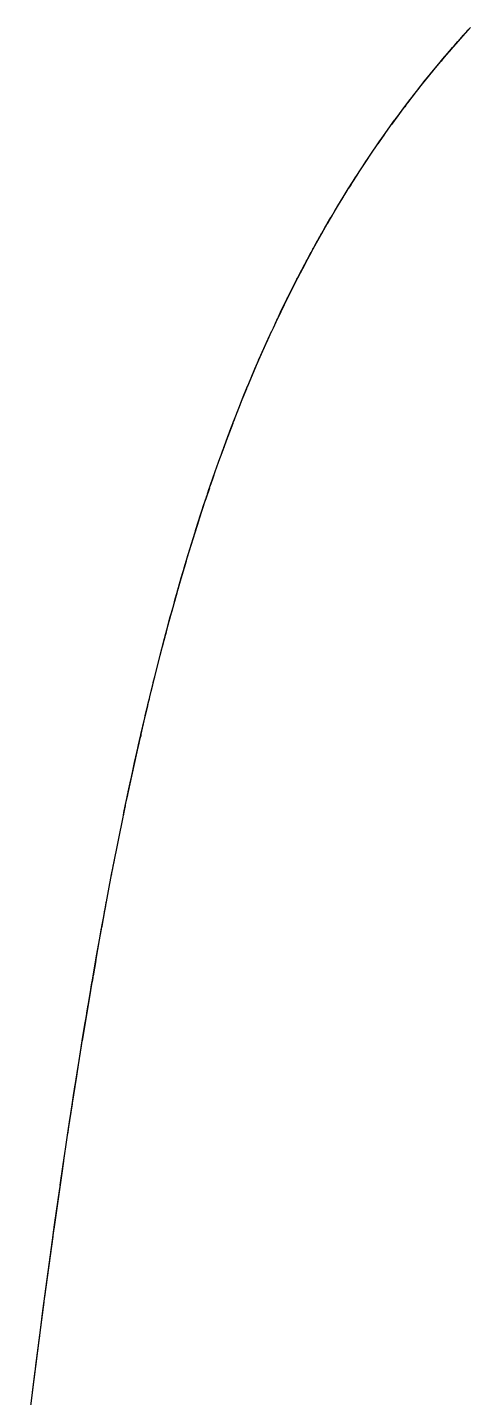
# Model space of a CAD drawing. Extents: x 0 to 11, y 0 to 8.5.
# Drawn here: x 5.0008 to 5.0992, y 5.5075 to 5.8115 of the extents above; entities that cross this region are included whole.
import ezdxf

# ---------------------------------------------------------------- set-up
doc = ezdxf.new("R2010")
doc.units = 0
doc.header["$LTSCALE"] = 0.5
doc.header["$MEASUREMENT"] = 0
doc.layers.add('VISIBLE', color=7, linetype='CONTINUOUS')

msp = doc.modelspace()

# ---------------------------------------------------------------- linework, layer by layer
at = {"layer": 'VISIBLE'}
for p, q in [((5.0959188, 5.80780019), (5.09820295, 5.81038228)), ((5.0986411, 5.81086158), (5.09924037, 5.81151122)), ((5.09302005, 5.80444211), (5.09593391, 5.8078177)), ((5.09425317, 5.80587813), (5.09601114, 5.80789955)), ((5.09425317, 5.80587813), (5.09524529, 5.80703883)), ((5.09524529, 5.80703883), (5.0959188, 5.80780019)), ((5.09556562, 5.80741117), (5.09639386, 5.80835563)), ((5.09571367, 5.80756256), (5.09601114, 5.80789955)), ((5.09593391, 5.8078177), (5.09600724, 5.80790346)), ((5.09601114, 5.80789955), (5.09646672, 5.80841566)), ((5.09249811, 5.80381315), (5.09410727, 5.80571036)), ((5.09249811, 5.80381315), (5.09262659, 5.80396899)), ((5.09251329, 5.80383802), (5.09281648, 5.80418851)), ((5.09267174, 5.80402961), (5.09302005, 5.80444211)), ((5.09378558, 5.8053311), (5.09425317, 5.80587813)), ((5.09437505, 5.80601182), (5.09459745, 5.80627401)), ((5.0888938, 5.79941972), (5.09082707, 5.80179748)), ((5.0903527, 5.80121405), (5.09247707, 5.80379467)), ((5.09064984, 5.80158405), (5.09150936, 5.80261912)), ((5.09225119, 5.80352425), (5.09247707, 5.80379466)), ((5.09230031, 5.80357994), (5.09249811, 5.80381315)), ((5.09247707, 5.80379466), (5.09251329, 5.80383802)), ((5.08528033, 5.79479302), (5.08917138, 5.79977274)), ((5.0856458, 5.79527034), (5.0877261, 5.79794006)), ((5.08636242, 5.7961681), (5.08779469, 5.79801688)), ((5.08818239, 5.79851398), (5.08975052, 5.80048641)), ((5.08827536, 5.7986332), (5.08856557, 5.7990053)), ((5.08917138, 5.79977274), (5.08965094, 5.80036977)), ((5.08929067, 5.79992125), (5.08961813, 5.80031989)), ((5.08930877, 5.79994329), (5.08933466, 5.79997601)), ((5.08945037, 5.80012006), (5.08975052, 5.80048641)), ((5.08965094, 5.80036977), (5.08976102, 5.80050331)), ((5.08241385, 5.79095359), (5.0853351, 5.79486638)), ((5.08501805, 5.79442001), (5.08577947, 5.79543301)), ((5.08172106, 5.78998653), (5.08315555, 5.7919269)), ((5.08456255, 5.79383004), (5.08501805, 5.79442001)), ((5.08456255, 5.79383004), (5.08460045, 5.79388131)), ((5.08460045, 5.79388131), (5.08468153, 5.79399098)), ((5.07989647, 5.78743517), (5.08236823, 5.79089159)), ((5.08171659, 5.78998037), (5.08172106, 5.78998653)), ((5.08172106, 5.78998653), (5.08270184, 5.79133934)), ((5.08176443, 5.79004725), (5.08253116, 5.79110461)), ((5.08236823, 5.79089159), (5.08238376, 5.7909133)), ((5.08238376, 5.7909133), (5.08241385, 5.79095359)), ((5.07677743, 5.78291071), (5.0789509, 5.7860848)), ((5.07868101, 5.78569067), (5.07996626, 5.78753276)), ((5.07883768, 5.78591946), (5.07884266, 5.78592657)), ((5.0789509, 5.7860848), (5.07989647, 5.78743517)), ((5.07935726, 5.7866599), (5.0801646, 5.78781011)), ((5.07673244, 5.78283701), (5.07686618, 5.78304032)), ((5.07413381, 5.77889614), (5.07466239, 5.77970259)), ((5.07466239, 5.77970259), (5.07565646, 5.78121926)), ((5.07548444, 5.78095681), (5.07615597, 5.7819561)), ((5.07208395, 5.77566162), (5.07317315, 5.77739848)), ((5.07254661, 5.77639169), (5.07294911, 5.77702501)), ((5.07294911, 5.77702501), (5.07417338, 5.77895009)), ((5.07315348, 5.77736198), (5.07417338, 5.77895009)), ((5.07417338, 5.77895009), (5.07437764, 5.77926815)), ((5.06905231, 5.77069679), (5.07115758, 5.77418442)), ((5.07110873, 5.77411344), (5.07131471, 5.77444789)), ((5.07115758, 5.77418442), (5.07208395, 5.77566162)), ((5.07131471, 5.77444789), (5.07135461, 5.77451084)), ((5.07208585, 5.77566467), (5.07254661, 5.77639169)), ((5.07218243, 5.77581866), (5.07254661, 5.77639169)), ((5.06812253, 5.76914651), (5.06956407, 5.77155007)), ((5.06530937, 5.76421684), (5.06770942, 5.76842404)), ((5.06557303, 5.76469992), (5.06808117, 5.76907472)), ((5.06689069, 5.76700282), (5.06854804, 5.769856)), ((5.06749722, 5.76805101), (5.06821649, 5.76930253)), ((5.06770942, 5.76842404), (5.06749722, 5.76805101)), ((5.06808379, 5.76907911), (5.06812253, 5.76914651)), ((5.06819456, 5.76926438), (5.06821467, 5.76930014)), ((5.06821649, 5.76930253), (5.06819963, 5.76927286)), ((5.06431228, 5.76240481), (5.06568475, 5.76489903)), ((5.06468519, 5.76311134), (5.06556766, 5.76468623)), ((5.06556766, 5.76468623), (5.06588712, 5.76525636)), ((5.06563468, 5.76481172), (5.06577809, 5.76506178)), ((5.062655, 5.75935529), (5.06397719, 5.76180624)), ((5.062655, 5.75935529), (5.06386771, 5.76160326)), ((5.063131, 5.7602614), (5.06520235, 5.76403429)), ((5.06403798, 5.76191189), (5.06408861, 5.76200565)), ((5.06425625, 5.762311), (5.06431228, 5.76240481)), ((5.06427497, 5.76235669), (5.06468519, 5.76311134)), ((5.06436724, 5.7625047), (5.06500378, 5.7636799)), ((5.06504312, 5.76375011), (5.06530937, 5.76421684)), ((5.06062857, 5.75550538), (5.06208545, 5.7582782)), ((5.06084692, 5.75591133), (5.062655, 5.75935529)), ((5.06084933, 5.75593179), (5.06254708, 5.75915523)), ((5.06243727, 5.75896363), (5.0628254, 5.75967986)), ((5.06253369, 5.75912422), (5.06269191, 5.75942372)), ((5.06254708, 5.75915523), (5.06277263, 5.75958349)), ((5.06254708, 5.75915523), (5.062655, 5.75935529)), ((5.06277263, 5.75958349), (5.06309758, 5.7602005)), ((5.06308253, 5.7601631), (5.06340693, 5.76074914)), ((5.06309758, 5.7602005), (5.063131, 5.7602614)), ((5.05849318, 5.75126063), (5.06062857, 5.75550538)), ((5.05864067, 5.7515627), (5.06071138, 5.75566298)), ((5.05947514, 5.75321258), (5.06069265, 5.75562176)), ((5.06027138, 5.75477856), (5.06113084, 5.75647015)), ((5.0605977, 5.75544403), (5.06069265, 5.75562176)), ((5.06087255, 5.75597643), (5.06129999, 5.75680271)), ((5.0616249, 5.75741853), (5.06174024, 5.75763738)), ((5.05856346, 5.75140372), (5.05907443, 5.7524216)), ((5.05876955, 5.7518196), (5.05933684, 5.75294716)), ((5.05641986, 5.74695652), (5.05864067, 5.7515627)), ((5.05706266, 5.74831073), (5.05852764, 5.75133771)), ((5.05845573, 5.75118912), (5.05868631, 5.75164944)), ((5.0585032, 5.75128721), (5.0588608, 5.75199603)), ((5.0585145, 5.7513117), (5.05892936, 5.75213261)), ((5.05544408, 5.74488517), (5.05603563, 5.74616136)), ((5.05641986, 5.74695651), (5.05641987, 5.74695652)), ((5.05253172, 5.73842527), (5.05504736, 5.74403463)), ((5.05267202, 5.73875997), (5.05459847, 5.74307652)), ((5.05396529, 5.74165777), (5.05504736, 5.74403463)), ((5.05459847, 5.74307652), (5.05544408, 5.74488517)), ((5.05504736, 5.74403463), (5.05508212, 5.74411099)), ((5.05370574, 5.74105889), (5.05380343, 5.74127804)), ((5.05137049, 5.73575668), (5.05198649, 5.73720791)), ((5.05166733, 5.73645522), (5.05253172, 5.73842527)), ((5.05193551, 5.7370878), (5.05253172, 5.73842527)), ((5.05218553, 5.73766352), (5.05267202, 5.73875997)), ((5.04969288, 5.73176606), (5.05170898, 5.73655414)), ((5.0485384, 5.72891914), (5.04952728, 5.73136605)), ((5.04877374, 5.72950941), (5.04973644, 5.73188139)), ((5.04739533, 5.72605216), (5.04877374, 5.72950942)), ((5.04603481, 5.72254454), (5.04776697, 5.72701032)), ((5.0442807, 5.71780118), (5.04603481, 5.72254454)), ((5.04445214, 5.71826478), (5.04575745, 5.72177948)), ((5.04557324, 5.72129638), (5.04575745, 5.72177948)), ((5.04653475, 5.72381179), (5.04679191, 5.72449646)), ((5.04653475, 5.72381179), (5.04653475, 5.72381179)), ((5.04419922, 5.71760449), (5.04535571, 5.72072589)), ((5.04560287, 5.72136596), (5.04571519, 5.72166867)), ((5.04328822, 5.7150652), (5.04365728, 5.71611225)), ((5.0438337, 5.71660082), (5.04415927, 5.71747454)), ((5.04144725, 5.70980626), (5.04254971, 5.71297002)), ((5.04254971, 5.71297002), (5.04328822, 5.7150652)), ((5.04079065, 5.70785669), (5.04144725, 5.70980626)), ((5.04108246, 5.70873111), (5.04178926, 5.71077504)), ((5.041226, 5.70916178), (5.04165308, 5.71039089)), ((5.03837866, 5.70045916), (5.04039542, 5.706659)), ((5.04039542, 5.706659), (5.04057928, 5.70721616)), ((5.04039542, 5.706659), (5.04050753, 5.70700365)), ((5.04050753, 5.70700365), (5.04130957, 5.70937927)), ((5.04065006, 5.70742992), (5.04117181, 5.70900302)), ((5.04092914, 5.7082679), (5.04118237, 5.70903333)), ((5.0411611, 5.70897072), (5.04116967, 5.70899596)), ((5.04116967, 5.70899596), (5.04116607, 5.70898408)), ((5.04116967, 5.70899596), (5.041226, 5.70916178)), ((5.04117181, 5.70900302), (5.04116967, 5.70899596)), ((5.04135855, 5.7095429), (5.04137169, 5.70958106)), ((5.03818107, 5.69984587), (5.03959525, 5.70423664)), ((5.03633536, 5.69379948), (5.03849757, 5.70084543)), ((5.03713816, 5.69642938), (5.03922992, 5.70310517)), ((5.03849757, 5.70084543), (5.03894393, 5.70224391)), ((5.03692352, 5.69575755), (5.03772362, 5.69836246)), ((5.03784267, 5.69873729), (5.03820877, 5.6999366)), ((5.03818871, 5.6998729), (5.03820877, 5.6999366)), ((5.0383722, 5.70043928), (5.03837866, 5.70045916)), ((5.03520194, 5.68998479), (5.036131, 5.6931576)), ((5.03568294, 5.69162746), (5.03633536, 5.69379948)), ((5.03575946, 5.69191468), (5.03606819, 5.69295358)), ((5.03585359, 5.69222123), (5.03633536, 5.69379948)), ((5.03606819, 5.69295358), (5.036131, 5.6931576)), ((5.03509652, 5.68966045), (5.03512571, 5.68976111)), ((5.03512571, 5.68976111), (5.03516259, 5.6898843)), ((5.03317633, 5.68287775), (5.03415625, 5.68636725)), ((5.03352648, 5.68415546), (5.0339538, 5.68564671)), ((5.03363979, 5.68456245), (5.03432542, 5.6869584)), ((5.0339538, 5.68564671), (5.03397467, 5.68572072)), ((5.03425165, 5.68670276), (5.03430215, 5.68687709)), ((5.03295009, 5.68204917), (5.03347825, 5.68398349)), ((5.03334303, 5.68349122), (5.03339846, 5.68369658)), ((5.03342388, 5.68377918), (5.03356067, 5.68427479)), ((5.03347825, 5.68398349), (5.03360477, 5.6844346)), ((5.03360477, 5.6844346), (5.03368204, 5.68471009)), ((5.03360477, 5.6844346), (5.03363979, 5.68456245)), ((5.03130484, 5.67593997), (5.03240495, 5.68007714)), ((5.03282713, 5.68161904), (5.0329503, 5.68206511)), ((5.03102547, 5.67491035), (5.0313848, 5.67624629)), ((5.03115737, 5.67535051), (5.03140001, 5.67630328)), ((5.0313848, 5.67624629), (5.03180844, 5.67783382)), ((5.03032433, 5.67218375), (5.03115737, 5.67535051)), ((5.0310438, 5.67494267), (5.03122669, 5.67562273)), ((5.02911933, 5.66742667), (5.03040487, 5.6725017)), ((5.02914537, 5.66748665), (5.03003886, 5.67105677)), ((5.03036602, 5.67234835), (5.03044786, 5.67266596)), ((5.02832883, 5.6642008), (5.02911933, 5.66742667)), ((5.0286726, 5.66562563), (5.02911591, 5.66741319)), ((5.02911591, 5.66741319), (5.02911933, 5.66742667)), ((5.02734876, 5.66013863), (5.02832883, 5.6642008)), ((5.02832883, 5.6642008), (5.0286726, 5.66562563)), ((5.02675952, 5.65763778), (5.02755492, 5.66099314)), ((5.02781833, 5.66211753), (5.02794814, 5.66266887)), ((5.02781833, 5.66211753), (5.02791446, 5.66250982)), ((5.02605562, 5.65461793), (5.02734876, 5.66013863)), ((5.02662801, 5.65706158), (5.02736437, 5.66018929)), ((5.02700978, 5.65872306), (5.02746548, 5.6606224)), ((5.02748828, 5.66071691), (5.02750383, 5.66077758)), ((5.02540164, 5.65172816), (5.02675952, 5.65763778)), ((5.02554286, 5.65235386), (5.02632583, 5.65576227)), ((5.02454227, 5.64787086), (5.02550265, 5.65217886)), ((5.02494127, 5.64966228), (5.02574218, 5.65322155)), ((5.02535973, 5.65154075), (5.02565673, 5.65283836)), ((5.0254315, 5.65185969), (5.02550407, 5.65218259)), ((5.025439, 5.65190178), (5.02554286, 5.65235386)), ((5.02546671, 5.65201764), (5.02554286, 5.65235386)), ((5.02554286, 5.65235386), (5.02561852, 5.65268798)), ((5.02599124, 5.65433377), (5.02590812, 5.653975)), ((5.02590812, 5.653975), (5.02596904, 5.6542358)), ((5.02596904, 5.6542358), (5.02604392, 5.65455633)), ((5.02348955, 5.64302796), (5.02519117, 5.65080433)), ((5.02465165, 5.64837492), (5.02535973, 5.65154075)), ((5.02498517, 5.64985736), (5.02498688, 5.64986523)), ((5.02498688, 5.64986524), (5.02518699, 5.65078605)), ((5.02507456, 5.6502714), (5.02541531, 5.65178762)), ((5.02518699, 5.65078605), (5.02535973, 5.65154075)), ((5.02374495, 5.64422017), (5.02429998, 5.64675311)), ((5.02429998, 5.64675311), (5.02469641, 5.64856227)), ((5.02429998, 5.64675311), (5.02438112, 5.64713065)), ((5.02453926, 5.64786147), (5.02454227, 5.64787086)), ((5.02271391, 5.63935382), (5.02360469, 5.64356683)), ((5.02285136, 5.63999562), (5.02371985, 5.64405372)), ((5.02305205, 5.64097601), (5.02373572, 5.64416033)), ((5.02327997, 5.6420392), (5.02371985, 5.64405372)), ((5.02330746, 5.64217263), (5.02359157, 5.64350716)), ((5.02356803, 5.64339185), (5.02376986, 5.64433681)), ((5.02265695, 5.63907108), (5.0231583, 5.64145534)), ((5.02278553, 5.63968257), (5.02310771, 5.64123526)), ((5.02285136, 5.63999562), (5.02340986, 5.64261135)), ((5.0231583, 5.64145534), (5.02332257, 5.64224361)), ((5.02214189, 5.63658573), (5.02265695, 5.63907108)), ((5.02228111, 5.63728366), (5.02265695, 5.63907108)), ((5.02228111, 5.63728366), (5.02233333, 5.63754264)), ((5.02233333, 5.63754264), (5.02238498, 5.63778522)), ((5.02238498, 5.63778521), (5.02259148, 5.63875512)), ((5.02241545, 5.63792834), (5.02249343, 5.63831105)), ((5.02249033, 5.63830111), (5.02249955, 5.63834441)), ((5.02249343, 5.63831105), (5.0227139, 5.63935381)), ((5.02265293, 5.63906629), (5.02271391, 5.63935382)), ((5.01995027, 5.62566441), (5.02206955, 5.63625689)), ((5.01954281, 5.62354947), (5.02017022, 5.62676373)), ((5.01990953, 5.62545914), (5.01995027, 5.62566441)), ((5.01801892, 5.61548888), (5.01954535, 5.62356292)), ((5.01952243, 5.62344167), (5.01956067, 5.62364097)), ((5.0174123, 5.61210976), (5.01802882, 5.61548918)), ((5.01778953, 5.61422018), (5.01806945, 5.6157117)), ((5.01778953, 5.61422018), (5.01801892, 5.61548888)), ((5.01802882, 5.61548918), (5.01809492, 5.61584746)), ((5.01806945, 5.6157117), (5.01809492, 5.61584746)), ((5.01819121, 5.61636931), (5.01842864, 5.61765608)), ((5.01819121, 5.61636931), (5.01821823, 5.6165238)), ((5.01628424, 5.60587171), (5.01779365, 5.61425136)), ((5.01738686, 5.61199301), (5.01778953, 5.61422018)), ((5.0173253, 5.61164216), (5.01741228, 5.61213363)), ((5.0173253, 5.61164216), (5.0174123, 5.61210976)), ((5.01544696, 5.60106311), (5.01628424, 5.60587171)), ((5.01604329, 5.60447766), (5.01544696, 5.60106311)), ((5.01430808, 5.59440081), (5.01579731, 5.60307519)), ((5.01527771, 5.60008293), (5.01544764, 5.6010385)), ((5.01551146, 5.60143355), (5.01551146, 5.60143355)), ((5.01303898, 5.58667553), (5.0148909, 5.59784553)), ((5.01401573, 5.59263074), (5.0149943, 5.59844782)), ((5.01403413, 5.59273128), (5.01481413, 5.59739875)), ((5.01481413, 5.59739875), (5.01511956, 5.59917629)), ((5.01492124, 5.59802569), (5.0150975, 5.59904409)), ((5.01403413, 5.59273128), (5.01425791, 5.59409826)), ((5.01430808, 5.59440081), (5.01468981, 5.59663777)), ((5.0133023, 5.58826068), (5.01388113, 5.59179662)), ((5.01388113, 5.59179662), (5.01403413, 5.59273128)), ((5.01397081, 5.59235236), (5.01401573, 5.59263074)), ((5.01303539, 5.58665345), (5.01362512, 5.59028379)), ((5.0119524, 5.57987721), (5.01303539, 5.58665345)), ((5.01013946, 5.56814177), (5.01205852, 5.58054121)), ((5.0119524, 5.57987721), (5.01202764, 5.5803417)), ((5.01022267, 5.56869996), (5.01142663, 5.57650692)), ((5.01111009, 5.57447999), (5.0114806, 5.57685249)), ((5.00977536, 5.56569959), (5.01083694, 5.57268309)), ((5.00977536, 5.56569959), (5.01022267, 5.56869996)), ((5.0098818, 5.56646538), (5.00995426, 5.566956)), ((5.00878618, 5.5590646), (5.00977536, 5.56569959)), ((5.00980673, 5.56595696), (5.00988181, 5.56646538)), ((5.00814244, 5.55459505), (5.00911005, 5.56123696)), ((5.00814244, 5.55459505), (5.00911005, 5.56123696)), ((5.00852913, 5.55730997), (5.00891423, 5.55992353)), ((5.00675395, 5.54484645), (5.00852913, 5.55730997)), ((5.00835105, 5.55607684), (5.00844378, 5.55672881)), ((5.00688408, 5.54578641), (5.00803817, 5.5538793)), ((5.00430132, 5.52675993), (5.00686646, 5.54563642)), ((5.00602514, 5.53958215), (5.00709028, 5.54721408)), ((5.00658098, 5.54359709), (5.00688408, 5.54578641)), ((5.00659455, 5.54363547), (5.00716509, 5.54773306)), ((5.00709028, 5.54721408), (5.00723101, 5.54821925)), ((5.00470497, 5.52982842), (5.00653274, 5.54324864)), ((5.00657986, 5.5435891), (5.00658098, 5.54359709)), ((5.00271499, 5.51457496), (5.0045481, 5.52863589)), ((5.00189002, 5.50800471), (5.0039674, 5.52422157)), ((5.0039674, 5.52422157), (5.00430132, 5.52675993)), ((5.00338462, 5.51967216), (5.00358244, 5.52118983)), ((5.00364348, 5.52178196), (5.00374326, 5.52252555)), ((5.00083923, 5.49959444), (5.00249518, 5.51284821))]:
    msp.add_line(p, q, dxfattribs=at)
at = {"layer": 'VISIBLE', "flags": 128}
for points in [[(5.09646672, 5.80841566), (5.09809642, 5.81023236), (5.09924037, 5.81151122)], [(5.09820295, 5.81038228), (5.09829578, 5.81048723), (5.0986411, 5.81086158)], [(5.09410727, 5.80571036), (5.09497192, 5.8067298), (5.09524529, 5.80703883)], [(5.09459745, 5.80627401), (5.09511935, 5.80688928), (5.09571367, 5.80756256)], [(5.09524529, 5.80703883), (5.09551254, 5.80735149), (5.09552007, 5.8073604), (5.0955297, 5.80737129), (5.09556561, 5.80741116), (5.09556562, 5.80741117)], [(5.09646671, 5.80841566), (5.0976529, 5.80975945), (5.09774226, 5.8098615)], [(5.09247707, 5.80379467), (5.09280435, 5.80419224), (5.09302005, 5.80444211)], [(5.09262659, 5.80396899), (5.09276977, 5.80414268), (5.09359817, 5.80511184)], [(5.09281648, 5.80418851), (5.09343128, 5.80489922), (5.09437505, 5.80601182)], [(5.09302005, 5.80444211), (5.09354575, 5.80506469), (5.09410727, 5.80571036)], [(5.08961813, 5.80031989), (5.09031914, 5.80117327), (5.0903527, 5.80121405)], [(5.08975052, 5.80048641), (5.09002391, 5.80083028), (5.09064984, 5.80158405)], [(5.09082707, 5.80179748), (5.09172069, 5.80289655), (5.09230031, 5.80357994)], [(5.09093243, 5.80193745), (5.09093243, 5.80193746), (5.09093414, 5.80194132)], [(5.09150936, 5.80261912), (5.09211815, 5.80335225), (5.09249811, 5.80381315)], [(5.0877261, 5.79794006), (5.08854005, 5.79898463), (5.0888938, 5.79941972)], [(5.08917138, 5.79977274), (5.08923189, 5.79984969), (5.08929067, 5.79992125)], [(5.08933466, 5.79997601), (5.0893993, 5.80005774), (5.08945037, 5.80012006)], [(5.0853351, 5.79486638), (5.08542816, 5.79499103), (5.0856458, 5.79527034)], [(5.08315555, 5.7919269), (5.0848903, 5.79426317), (5.08460045, 5.79388131)], [(5.08315555, 5.7919269), (5.08419858, 5.79333777), (5.08456255, 5.79383004)], [(5.0789509, 5.7860848), (5.07940412, 5.78674668), (5.07989647, 5.78743517)], [(5.07565646, 5.78121926), (5.07648908, 5.78248961), (5.07677743, 5.78291071)], [(5.07565646, 5.78121926), (5.07638924, 5.78231527), (5.07673244, 5.78283701)], [(5.07317315, 5.77739848), (5.07363707, 5.77813825), (5.07413381, 5.77889614)], [(5.06956407, 5.77155007), (5.07084703, 5.77368923), (5.07115758, 5.77418442)], [(5.06978726, 5.77191433), (5.07177452, 5.77515758), (5.07208395, 5.77566162)], [(5.06808117, 5.76907472), (5.06811807, 5.76913909), (5.06812253, 5.76914651)], [(5.06819963, 5.76927286), (5.06817052, 5.76922163), (5.06819456, 5.76926438)], [(5.06520235, 5.76403429), (5.06544939, 5.76448426), (5.06557303, 5.76469992)], [(5.06566206, 5.76486137), (5.06558833, 5.76473173), (5.06562769, 5.76479953), (5.06563468, 5.76481172)], [(5.06566206, 5.76486137), (5.06570743, 5.76494366), (5.06588712, 5.76525636)], [(5.06568475, 5.76489903), (5.06572296, 5.76496847), (5.06566206, 5.76486137)], [(5.06588712, 5.76525636), (5.06599936, 5.76545667), (5.0661543, 5.76573436), (5.06620227, 5.76581769), (5.06689069, 5.76700282)], [(5.06340693, 5.76074914), (5.06388065, 5.76160494), (5.0642474, 5.76228343), (5.06436724, 5.7625047)], [(5.06500378, 5.7636799), (5.06501714, 5.76370458), (5.06504312, 5.76375011)], [(5.06113084, 5.75647015), (5.06219175, 5.75849657), (5.06254708, 5.75915523)], [(5.06174024, 5.75763738), (5.06196851, 5.75807052), (5.06208831, 5.75830409), (5.06243727, 5.75896363)], [(5.0628254, 5.75967986), (5.06301596, 5.76004283), (5.06308253, 5.7601631)], [(5.05907443, 5.7524216), (5.05950885, 5.75328698), (5.06058411, 5.75541857), (5.0605977, 5.75544403)], [(5.06069265, 5.75562176), (5.06082274, 5.75586528), (5.06084692, 5.75591133)], [(5.06071138, 5.75566298), (5.06079581, 5.75583017), (5.06084933, 5.75593179)], [(5.06084933, 5.75593179), (5.06089818, 5.75602846), (5.06095979, 5.75614506)], [(5.0588608, 5.75199603), (5.05900941, 5.75229061), (5.05935287, 5.75297024)], [(5.05852764, 5.75133771), (5.05854131, 5.75136594), (5.05864067, 5.7515627)], [(5.05864067, 5.7515627), (5.05864939, 5.75158077), (5.05876955, 5.7518196)], [(5.05591402, 5.74589899), (5.05638526, 5.74688361), (5.05641986, 5.74695651)], [(5.05603563, 5.74616136), (5.05633537, 5.74680798), (5.05706266, 5.74831073)], [(5.05603563, 5.74616136), (5.05640103, 5.74691745), (5.05641986, 5.74695652)], [(5.05198649, 5.73720791), (5.05205525, 5.73736988), (5.05218553, 5.73766352)], [(5.04973644, 5.73188139), (5.04997448, 5.7324679), (5.05137049, 5.73575668)], [(5.04776697, 5.72701032), (5.04792924, 5.72742868), (5.04877374, 5.72950941)], [(5.04535571, 5.72072589), (5.04591671, 5.72224005), (5.04603481, 5.72254454)], [(5.04575745, 5.72177948), (5.04649373, 5.7237026), (5.04653475, 5.72381179)], [(5.04653475, 5.72381179), (5.0466241, 5.72404219), (5.04687618, 5.72471372)], [(5.04328822, 5.7150652), (5.04337537, 5.71530164), (5.0442807, 5.71780118)], [(5.04365728, 5.71611225), (5.04375575, 5.71639163), (5.0438337, 5.71660082)], [(5.04415927, 5.71747454), (5.04424409, 5.71770217), (5.0442807, 5.71780118)], [(5.04144725, 5.70980626), (5.041543, 5.71009056), (5.04206765, 5.71160238), (5.04254971, 5.71297002)], [(5.041226, 5.70916178), (5.04135489, 5.70954122), (5.04144725, 5.70980626)], [(5.03959525, 5.70423664), (5.04004921, 5.70564612), (5.04050753, 5.70700365)], [(5.04050753, 5.70700365), (5.04062584, 5.70736736), (5.04079065, 5.70785669)], [(5.04079065, 5.70785669), (5.04106207, 5.70867921), (5.0411611, 5.70897072)], [(5.04081743, 5.70792967), (5.04086075, 5.70806117), (5.04092914, 5.7082679)], [(5.04116607, 5.70898408), (5.04116507, 5.70898076), (5.04135855, 5.7095429)], [(5.04118237, 5.70903333), (5.04120221, 5.70909331), (5.041226, 5.70916178)], [(5.03922992, 5.70310517), (5.03944087, 5.70376935), (5.03959525, 5.70423664)], [(5.0374014, 5.69734819), (5.03740142, 5.69734825), (5.03739865, 5.69733926), (5.03772362, 5.69836246)], [(5.03772362, 5.69836246), (5.03814186, 5.69972413), (5.03818107, 5.69984587)], [(5.03820877, 5.6999366), (5.03821145, 5.69994512), (5.0383722, 5.70043928)], [(5.036131, 5.6931576), (5.03625479, 5.69358037), (5.03692352, 5.69575755)], [(5.03692352, 5.69575755), (5.03739767, 5.69733609), (5.0374014, 5.69734819)], [(5.03425165, 5.68670277), (5.03501501, 5.68937403), (5.03585359, 5.69222123), (5.03585359, 5.69222123)], [(5.03430215, 5.68687709), (5.03452904, 5.68766022), (5.03550083, 5.69102117), (5.03568294, 5.69162746)], [(5.03368204, 5.68471009), (5.03391544, 5.68554226), (5.03425165, 5.68670276)], [(5.03415625, 5.68636725), (5.03418384, 5.68646549), (5.03425165, 5.68670277)], [(5.03282713, 5.68161904), (5.03290532, 5.68191267), (5.03317633, 5.68287775)], [(5.03339846, 5.68369658), (5.03341611, 5.68376195), (5.03347825, 5.68398349)], [(5.03347825, 5.68398349), (5.03349938, 5.68406089), (5.03352648, 5.68415546)], [(5.03356067, 5.68427479), (5.03360333, 5.68442935), (5.03360477, 5.6844346)], [(5.03122669, 5.67562273), (5.03171209, 5.6774276), (5.03234044, 5.67979114), (5.03282713, 5.68161904)], [(5.03180844, 5.67783382), (5.03257039, 5.68068915), (5.03282713, 5.68161904)], [(5.03040487, 5.6725017), (5.03069206, 5.67363549), (5.03130484, 5.67593997)], [(5.03044786, 5.67266596), (5.03082208, 5.67411825), (5.0310438, 5.67494267)], [(5.0286726, 5.66562563), (5.02886284, 5.66641411), (5.02911591, 5.66741319)], [(5.02734876, 5.66013863), (5.02742275, 5.66045451), (5.02767508, 5.66153291), (5.02781833, 5.66211753)], [(5.02750383, 5.66077758), (5.02758756, 5.66110438), (5.02783206, 5.66214181)], [(5.02675952, 5.65763778), (5.02704205, 5.65886738), (5.02734876, 5.66013863)], [(5.02746548, 5.6606224), (5.02748628, 5.66070912), (5.02748828, 5.66071691)], [(5.02550265, 5.65217886), (5.0256667, 5.65291472), (5.02600981, 5.65442236), (5.02605562, 5.65461793)], [(5.02552921, 5.65229446), (5.02553196, 5.65230668), (5.02596904, 5.6542358)], [(5.02574218, 5.65322155), (5.02603343, 5.65451588), (5.02599124, 5.65433377)], [(5.02371985, 5.64405372), (5.02458226, 5.64800338), (5.02498517, 5.64985736)], [(5.02465165, 5.64837492), (5.02474955, 5.64882523), (5.02507456, 5.6502714)], [(5.02469641, 5.64856227), (5.02479542, 5.64901411), (5.02494127, 5.64966228)], [(5.02519117, 5.65080433), (5.02522716, 5.65096879), (5.02540164, 5.65172816)], [(5.02438112, 5.64713065), (5.02457186, 5.6480182), (5.02465165, 5.64837492)], [(5.02332257, 5.64224361), (5.02341543, 5.64268922), (5.02348955, 5.64302796)], [(5.02359157, 5.64350716), (5.02368933, 5.64396636), (5.02374495, 5.64422017)], [(5.02301835, 5.64078978), (5.0230184, 5.64078985), (5.02340986, 5.64261135)], [(5.02310771, 5.64123526), (5.02317046, 5.64153767), (5.02327997, 5.6420392)], [(5.02206955, 5.63625689), (5.02215481, 5.63668301), (5.02228111, 5.63728366)], [(5.02238498, 5.63778522), (5.02242707, 5.6379917), (5.02247569, 5.63823238), (5.02249033, 5.63830111)], [(5.02249955, 5.63834441), (5.0225693, 5.63867191), (5.02265293, 5.63906629)], [(5.02259148, 5.63875512), (5.02265516, 5.63905423), (5.02278553, 5.63968257)], [(5.01954535, 5.62356292), (5.01978969, 5.62485532), (5.01990953, 5.62545914)], [(5.01779365, 5.61425136), (5.0179692, 5.61522591), (5.01801892, 5.61548888)], [(5.01802882, 5.61548918), (5.01806155, 5.61566861), (5.01806945, 5.6157117)], [(5.01809492, 5.61584746), (5.01816862, 5.61624013), (5.01819121, 5.61636931)], [(5.01821823, 5.6165238), (5.01823516, 5.61662056), (5.0182421, 5.61665866)], [(5.01544764, 5.6010385), (5.01565044, 5.60217884), (5.0173253, 5.61164216)], [(5.01579731, 5.60307519), (5.01613877, 5.60506413), (5.01628424, 5.60587171)], [(5.01527771, 5.60008293), (5.01537784, 5.60066972), (5.0152133, 5.59973776), (5.01551146, 5.60143355)], [(5.0148909, 5.59784553), (5.01491006, 5.59796109), (5.01492124, 5.59802569)], [(5.0149943, 5.59844782), (5.01510659, 5.59911535), (5.0151599, 5.59942046), (5.01527771, 5.60008293)], [(5.01401573, 5.59263074), (5.01405556, 5.59287756), (5.01425791, 5.59409826)], [(5.01425791, 5.59409826), (5.01429425, 5.59432025), (5.01430808, 5.59440081)], [(5.01362512, 5.59028379), (5.01373727, 5.59097413), (5.01392783, 5.59210818), (5.01401573, 5.59263074)], [(5.01202764, 5.5803417), (5.01333114, 5.58838838), (5.01362955, 5.59023762)], [(5.01205852, 5.58054121), (5.01237955, 5.58261546), (5.01240042, 5.58274677), (5.01285607, 5.58554957), (5.01303539, 5.58665345)], [(5.01303539, 5.58665345), (5.01303737, 5.58666583), (5.01303898, 5.58667553)], [(5.01111009, 5.57447999), (5.01133239, 5.5759424), (5.01167409, 5.57815914), (5.0119524, 5.57987721)], [(5.01142663, 5.57650692), (5.01178091, 5.57880419), (5.0119524, 5.57987721)], [(5.01022267, 5.56869996), (5.0105437, 5.57085329), (5.01111009, 5.57447999)], [(5.00988181, 5.56646538), (5.00998387, 5.56713652), (5.01013946, 5.56814177)], [(5.00995426, 5.566956), (5.00996624, 5.56703713), (5.01022267, 5.56869996)], [(5.00852913, 5.55730997), (5.00862634, 5.5579925), (5.00878618, 5.5590646)], [(5.00803817, 5.5538793), (5.00815739, 5.55471532), (5.00835105, 5.55607684)], [(5.00844378, 5.55672881), (5.00845153, 5.5567833), (5.00852913, 5.55730997)], [(5.00686646, 5.54563642), (5.00689557, 5.54585065), (5.00690765, 5.54594522), (5.00695834, 5.54630716)], [(5.00653274, 5.54324864), (5.00667189, 5.54427032), (5.00675395, 5.54484645)], [(5.0045481, 5.52863589), (5.0046721, 5.52958704), (5.00470497, 5.52982842)], [(5.0039674, 5.52422157), (5.0041422, 5.52558612), (5.00414743, 5.52562717), (5.00415201, 5.525662), (5.00414969, 5.52564431), (5.00416118, 5.52572864), (5.00430132, 5.52675993)], [(5.00249518, 5.51284821), (5.00261717, 5.5138246), (5.00271499, 5.51457496)]]:
    msp.add_lwpolyline(points, dxfattribs=at)

doc.saveas('drawing.dxf')
